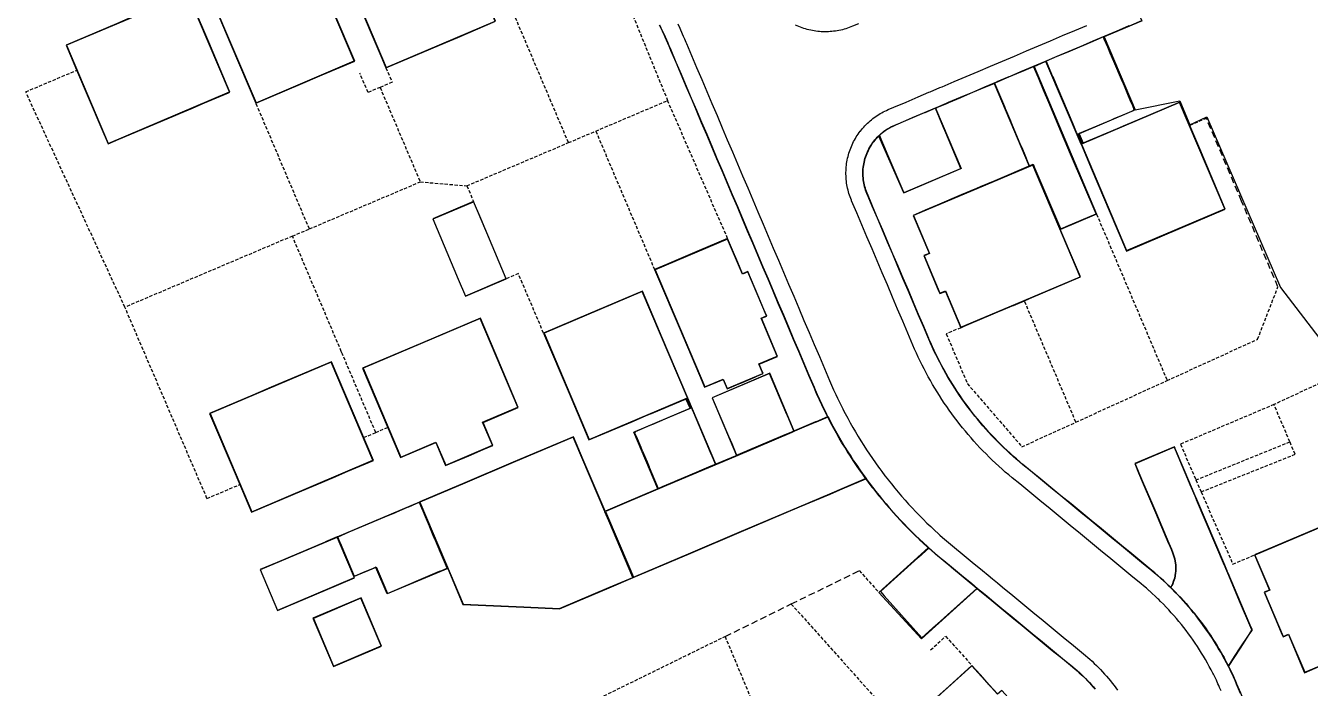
# Model space of a CAD drawing. Header units: metres. Extents: x 337936 to 338461, y 373266 to 374024.
# Drawn here: x 338056.2 to 338154.3, y 373524.3 to 373574.9 of the extents above; entities that cross this region are included whole.
import ezdxf

# ---------------------------------------------------------------- set-up
doc = ezdxf.new("R2010")
doc.units = ezdxf.units.M
doc.linetypes.add('DASHED2', pattern=[0.375, 0.25, -0.125])
for name, color, linetype in [('3D_LINES', 4, 'Continuous'), ('PLOTS EXTERNAL LEVEL', 3, 'Continuous'), ('PLOTS FFL', 1, 'Continuous')]:
    doc.layers.add(name, color=color, linetype=linetype)
doc.layers.add('GARAGES FFL', color=150, linetype='Continuous', lineweight=0)

msp = doc.modelspace()

# ---------------------------------------------------------------- linework, layer by layer
at = {"layer": '3D_LINES'}
for points in [[(338138.541, 373574.075, 33.92), (338138.654, 373574.123, 33.922), (338139.575, 373574.514, 33.935), (338140.495, 373574.904, 33.941), (338141.439, 373575.305, 33.955), (338141.136, 373576.018, 33.944), (338140.745, 373576.939, 33.935), (338140.648, 373577.169, 33.935), (338140.355, 373577.859, 33.957), (338139.964, 373578.78, 33.988), (338139.573, 373579.7, 34.018), (338139.182, 373580.621, 33.988), (338138.792, 373581.541, 33.957), (338138.499, 373582.232, 33.935), (338138.401, 373582.462, 33.935), (338138.01, 373583.382, 33.944), (338137.707, 373584.096, 33.955)], [(338105.977, 373575.066, 33.507), (338106.13, 373574.732, 33.513), (338106.191, 373574.597, 33.519), (338106.402, 373574.122, 33.54), (338106.495, 373573.91, 33.55), (338106.607, 373573.647, 33.554), (338106.642, 373573.566, 33.555), (338107.032, 373572.645, 33.568), (338107.423, 373571.725, 33.582), (338107.814, 373570.804, 33.595), (338108.205, 373569.884, 33.609), (338108.595, 373568.963, 33.622), (338108.986, 373568.043, 33.636), (338109.377, 373567.122, 33.649), (338109.767, 373566.202, 33.663), (338110.158, 373565.281, 33.676), (338110.549, 373564.361, 33.69), (338110.94, 373563.44, 33.703), (338111.33, 373562.52, 33.717), (338111.721, 373561.599, 33.73), (338112.112, 373560.679, 33.744), (338112.503, 373559.758, 33.757), (338112.893, 373558.838, 33.771), (338113.284, 373557.917, 33.784), (338113.675, 373556.997, 33.798), (338114.066, 373556.076, 33.811), (338114.456, 373555.156, 33.825), (338114.847, 373554.235, 33.838), (338115.238, 373553.315, 33.852), (338115.628, 373552.394, 33.865), (338116.019, 373551.474, 33.879), (338116.41, 373550.553, 33.892), (338116.801, 373549.633, 33.906), (338117.191, 373548.712, 33.919), (338117.583, 373547.79, 33.933), (338117.728, 373547.453, 33.937), (338117.892, 373547.084, 33.942), (338118.06, 373546.718, 33.947), (338118.185, 373546.454, 33.95), (338118.234, 373546.352, 33.94), (338118.41, 373545.991, 33.901), (338118.591, 373545.633, 33.863), (338118.6, 373545.614, 33.862), (338118.777, 373545.273, 33.866), (338118.967, 373544.917, 33.871), (338119.162, 373544.564, 33.876), (338119.36, 373544.213, 33.881), (338119.563, 373543.864, 33.886), (338119.77, 373543.518, 33.891), (338119.981, 373543.175, 33.895), (338120.197, 373542.834, 33.9), (338120.416, 373542.495, 33.905), (338120.639, 373542.159, 33.91), (338120.867, 373541.826, 33.915), (338121.098, 373541.496, 33.92), (338121.333, 373541.17, 33.925), (338121.415, 373541.057, 33.926), (338121.574, 373540.844, 33.958), (338121.816, 373540.523, 34.006), (338121.978, 373540.314, 34.038), (338122.064, 373540.203, 34.039), (338122.314, 373539.888, 34.044), (338122.569, 373539.575, 34.049), (338122.828, 373539.266, 34.054), (338123.09, 373538.959, 34.059), (338123.356, 373538.656, 34.064), (338123.625, 373538.356, 34.069), (338123.898, 373538.059, 34.074), (338124.175, 373537.766, 34.078), (338124.455, 373537.476, 34.083), (338124.739, 373537.189, 34.088), (338125.026, 373536.906, 34.093), (338125.315, 373536.627, 34.098), (338125.333, 373536.61, 34.098), (338125.61, 373536.35, 34.062), (338125.906, 373536.078, 34.024), (338126.018, 373535.977, 34.009), (338126.208, 373535.808, 34.013), (338126.511, 373535.543, 34.017), (338126.818, 373535.281, 34.022), (338127.126, 373535.024, 34.027), (338127.715, 373534.54, 34.037), (338128.487, 373533.905, 34.051), (338129.259, 373533.27, 34.064), (338129.699, 373532.908, 34.072), (338130.032, 373532.635, 34.125), (338130.405, 373532.327, 34.184), (338130.804, 373531.999, 34.191), (338131.576, 373531.364, 34.205), (338132.348, 373530.729, 34.218), (338133.121, 373530.094, 34.232), (338133.893, 373529.458, 34.245), (338134.665, 373528.823, 34.259), (338135.438, 373528.188, 34.272), (338136.21, 373527.553, 34.286), (338136.98, 373526.919, 34.299), (338137.141, 373526.785, 34.303), (338137.312, 373526.638, 34.306), (338137.482, 373526.488, 34.31), (338137.648, 373526.335, 34.314), (338137.813, 373526.179, 34.318), (338137.975, 373526.022, 34.322), (338138.134, 373525.861, 34.325), (338138.291, 373525.698, 34.329), (338138.446, 373525.533, 34.333), (338138.598, 373525.365, 34.337), (338138.747, 373525.195, 34.34), (338138.894, 373525.023, 34.344), (338139.038, 373524.848, 34.347), (338139.179, 373524.672, 34.351), (338139.317, 373524.493, 34.354), (338139.453, 373524.311, 34.358), (338139.585, 373524.128, 34.361)], [(338119.798, 373575.067, 33.653), (338119.339, 373574.872, 33.646), (338119.209, 373574.819, 33.644), (338119.082, 373574.771, 33.642), (338118.954, 373574.726, 33.64), (338118.825, 373574.684, 33.638), (338118.694, 373574.646, 33.636), (338118.563, 373574.611, 33.634), (338118.431, 373574.58, 33.632), (338118.298, 373574.551, 33.631), (338118.164, 373574.527, 33.629), (338118.03, 373574.505, 33.627), (338117.895, 373574.488, 33.625), (338117.76, 373574.473, 33.623), (338117.625, 373574.462, 33.621), (338117.489, 373574.455, 33.619), (338117.353, 373574.451, 33.618), (338117.217, 373574.451, 33.616), (338117.081, 373574.454, 33.614), (338116.946, 373574.46, 33.612), (338116.81, 373574.47, 33.61), (338116.675, 373574.484, 33.609), (338116.54, 373574.501, 33.607), (338116.406, 373574.521, 33.605), (338116.272, 373574.545, 33.603), (338116.139, 373574.573, 33.602), (338116.006, 373574.603, 33.6), (338115.875, 373574.637, 33.598), (338115.744, 373574.675, 33.597), (338115.615, 373574.716, 33.595), (338115.486, 373574.76, 33.593), (338115.359, 373574.807, 33.592), (338115.233, 373574.858, 33.59), (338115.108, 373574.912, 33.588), (338114.985, 373574.969, 33.587)], [(338104.564, 373574.984, 33.573), (338104.78, 373574.525, 33.581), (338104.935, 373574.189, 33.586), (338104.991, 373574.064, 33.589), (338105.197, 373573.601, 33.596), (338105.289, 373573.389, 33.6), (338105.398, 373573.135, 33.604), (338105.433, 373573.053, 33.605), (338105.824, 373572.132, 33.618), (338106.214, 373571.212, 33.632), (338106.605, 373570.291, 33.645), (338106.996, 373569.371, 33.659), (338107.387, 373568.45, 33.672), (338107.777, 373567.53, 33.686), (338108.168, 373566.609, 33.699), (338108.559, 373565.689, 33.713), (338108.95, 373564.768, 33.726), (338109.34, 373563.848, 33.74), (338109.731, 373562.927, 33.753), (338110.122, 373562.007, 33.767), (338110.513, 373561.086, 33.78), (338110.903, 373560.166, 33.794), (338111.294, 373559.245, 33.807), (338111.685, 373558.325, 33.821), (338112.075, 373557.404, 33.834), (338112.466, 373556.484, 33.848), (338112.857, 373555.563, 33.861), (338113.248, 373554.643, 33.875), (338113.638, 373553.722, 33.888), (338114.029, 373552.802, 33.902), (338114.42, 373551.881, 33.915), (338114.811, 373550.961, 33.929), (338115.201, 373550.04, 33.942), (338115.592, 373549.12, 33.956), (338115.983, 373548.199, 33.969), (338116.373, 373547.278, 33.983), (338116.455, 373547.088, 33.985), (338116.621, 373546.71, 33.99), (338116.791, 373546.334, 33.995), (338116.966, 373545.959, 33.999), (338117, 373545.888, 34), (338117.145, 373545.587, 34.004), (338117.329, 373545.217, 34.009), (338117.423, 373545.032, 34.011)], [(338104.587, 373574.994, 33.573), (338104.803, 373574.536, 33.581), (338104.957, 373574.199, 33.586), (338105.014, 373574.074, 33.589), (338105.22, 373573.611, 33.596), (338105.312, 373573.399, 33.6), (338105.312, 373573.399, 33.6), (338105.421, 373573.145, 33.604), (338105.456, 373573.062, 33.605), (338105.847, 373572.142, 33.618), (338106.237, 373571.221, 33.632), (338106.628, 373570.301, 33.645), (338107.019, 373569.38, 33.659), (338107.41, 373568.46, 33.672), (338107.8, 373567.539, 33.686), (338108.191, 373566.619, 33.699), (338108.582, 373565.698, 33.713), (338108.973, 373564.778, 33.726), (338109.363, 373563.857, 33.74), (338109.754, 373562.937, 33.753), (338110.145, 373562.016, 33.767), (338110.536, 373561.096, 33.78), (338110.926, 373560.175, 33.794), (338111.317, 373559.255, 33.807), (338111.708, 373558.334, 33.821), (338112.098, 373557.414, 33.834), (338112.489, 373556.493, 33.848), (338112.88, 373555.573, 33.861), (338113.271, 373554.652, 33.875), (338113.661, 373553.732, 33.888), (338114.052, 373552.811, 33.902), (338114.443, 373551.891, 33.915), (338114.834, 373550.97, 33.929), (338115.224, 373550.05, 33.942), (338115.615, 373549.129, 33.956), (338116.006, 373548.209, 33.969), (338116.396, 373547.288, 33.983), (338116.478, 373547.098, 33.985), (338116.644, 373546.72, 33.99), (338116.814, 373546.344, 33.995), (338116.989, 373545.97, 33.999), (338117.023, 373545.898, 34), (338117.023, 373545.898, 34), (338117.168, 373545.598, 34.004), (338117.351, 373545.229, 34.009), (338117.453, 373545.029, 34.012), (338117.453, 373545.029, 34.012), (338117.539, 373544.861, 34.014), (338117.732, 373544.496, 34.019), (338117.928, 373544.133, 34.023), (338118.129, 373543.772, 34.028), (338118.334, 373543.414, 34.033), (338118.544, 373543.059, 34.038), (338118.757, 373542.705, 34.043), (338118.975, 373542.355, 34.047), (338119.197, 373542.007, 34.052), (338119.423, 373541.661, 34.057), (338119.653, 373541.319, 34.062), (338119.887, 373540.979, 34.067), (338120.126, 373540.642, 34.071), (338120.368, 373540.308, 34.076), (338120.377, 373540.295, 34.076), (338120.377, 373540.295, 34.076), (338120.614, 373539.976, 34.081), (338120.864, 373539.648, 34.086), (338120.962, 373539.522, 34.088), (338120.962, 373539.522, 34.088), (338121.118, 373539.323, 34.091), (338121.376, 373539, 34.095), (338121.637, 373538.681, 34.1), (338121.903, 373538.365, 34.105), (338122.172, 373538.052, 34.11), (338122.445, 373537.742, 34.115), (338122.721, 373537.436, 34.119), (338123.001, 373537.133, 34.124), (338123.285, 373536.833, 34.129), (338123.572, 373536.536, 34.134), (338123.863, 373536.243, 34.139), (338124.157, 373535.954, 34.144), (338124.445, 373535.677, 34.148), (338124.445, 373535.677, 34.148), (338124.455, 373535.668, 34.148), (338124.756, 373535.386, 34.153), (338125.06, 373535.107, 34.158), (338125.157, 373535.019, 34.159), (338125.157, 373535.019, 34.159), (338125.368, 373534.831, 34.163), (338125.678, 373534.56, 34.168), (338125.992, 373534.292, 34.172), (338126.31, 373534.028, 34.177), (338126.896, 373533.545, 34.187), (338127.669, 373532.91, 34.201), (338128.441, 373532.275, 34.214), (338128.881, 373531.913, 34.222), (338129.213, 373531.64, 34.228), (338129.587, 373531.333, 34.234), (338129.986, 373531.005, 34.241), (338130.758, 373530.369, 34.255), (338131.53, 373529.734, 34.268), (338132.303, 373529.099, 34.282), (338133.075, 373528.464, 34.295), (338133.847, 373527.828, 34.309), (338134.62, 373527.193, 34.322), (338135.392, 373526.558, 34.336), (338136.164, 373525.923, 34.349), (338136.176, 373525.913, 34.35), (338136.344, 373525.772, 34.354), (338136.51, 373525.628, 34.358), (338136.673, 373525.482, 34.362), (338136.834, 373525.333, 34.366), (338136.992, 373525.181, 34.37), (338137.148, 373525.027, 34.374), (338137.301, 373524.87, 34.378), (338137.452, 373524.711, 34.382), (338137.6, 373524.549, 34.386), (338137.745, 373524.385, 34.39), (338137.888, 373524.218, 34.393)], [(338147.502, 373524.078, 34.444), (338147.386, 373524.346, 34.438), (338147.321, 373524.493, 34.435), (338147.263, 373524.619, 34.418), (338147.139, 373524.887, 34.381), (338147.01, 373525.153, 34.343), (338146.915, 373525.345, 34.316), (338146.877, 373525.421, 34.315), (338146.741, 373525.682, 34.309), (338146.601, 373525.944, 34.303), (338146.458, 373526.203, 34.296), (338146.311, 373526.461, 34.29), (338146.16, 373526.716, 34.284), (338146.006, 373526.97, 34.278), (338145.848, 373527.221, 34.271), (338145.687, 373527.47, 34.268), (338145.523, 373527.717, 34.266), (338145.355, 373527.961, 34.263), (338145.184, 373528.203, 34.26), (338145.009, 373528.443, 34.257), (338144.831, 373528.68, 34.254), (338144.65, 373528.915, 34.251), (338144.466, 373529.147, 34.248), (338144.278, 373529.377, 34.245), (338144.088, 373529.604, 34.242), (338143.894, 373529.828, 34.239), (338143.697, 373530.05, 34.236), (338143.497, 373530.269, 34.232), (338143.294, 373530.485, 34.229), (338143.088, 373530.699, 34.225), (338142.88, 373530.909, 34.222), (338142.738, 373531.048, 34.22), (338142.667, 373531.118, 34.229), (338142.453, 373531.321, 34.257), (338142.236, 373531.523, 34.285), (338142.048, 373531.693, 34.309), (338142.014, 373531.723, 34.309), (338141.793, 373531.917, 34.305), (338141.568, 373532.11, 34.302), (338141.382, 373532.264, 34.299), (338140.608, 373532.9, 34.286), (338139.836, 373533.535, 34.272), (338139.064, 373534.171, 34.259), (338138.291, 373534.806, 34.245), (338137.519, 373535.441, 34.232), (338136.747, 373536.076, 34.218), (338135.975, 373536.712, 34.205), (338135.202, 373537.347, 34.191), (338134.43, 373537.982, 34.178), (338133.658, 373538.617, 34.164), (338132.885, 373539.253, 34.151), (338132.113, 373539.888, 34.137), (338131.528, 373540.369, 34.127), (338131.268, 373540.586, 34.122), (338131.012, 373540.804, 34.117), (338130.759, 373541.026, 34.112), (338130.509, 373541.251, 34.107), (338130.262, 373541.479, 34.102), (338130.018, 373541.71, 34.096), (338129.777, 373541.944, 34.091), (338129.539, 373542.182, 34.086), (338129.303, 373542.422, 34.081), (338129.071, 373542.665, 34.076), (338128.842, 373542.911, 34.071), (338128.616, 373543.16, 34.066), (338128.393, 373543.412, 34.061), (338128.174, 373543.667, 34.055), (338127.958, 373543.924, 34.05), (338127.745, 373544.185, 34.045), (338127.535, 373544.447, 34.04), (338127.328, 373544.713, 34.035), (338127.126, 373544.981, 34.03), (338126.926, 373545.252, 34.025), (338126.73, 373545.525, 34.019), (338126.537, 373545.8, 34.014), (338126.348, 373546.078, 34.009), (338126.162, 373546.359, 34.004), (338125.98, 373546.642, 33.999), (338125.802, 373546.927, 33.994), (338125.627, 373547.214, 33.989), (338125.456, 373547.503, 33.984), (338125.288, 373547.795, 33.978), (338125.125, 373548.089, 33.973), (338124.965, 373548.384, 33.968), (338124.808, 373548.682, 33.963), (338124.656, 373548.982, 33.958), (338124.507, 373549.283, 33.953), (338124.362, 373549.587, 33.948), (338124.221, 373549.892, 33.943), (338124.084, 373550.199, 33.937), (338123.955, 373550.499, 33.933), (338123.565, 373551.417, 33.919), (338123.174, 373552.338, 33.906), (338122.783, 373553.258, 33.892), (338122.393, 373554.179, 33.879), (338122.002, 373555.099, 33.865), (338121.611, 373556.02, 33.852), (338121.221, 373556.94, 33.838), (338120.83, 373557.861, 33.825), (338120.439, 373558.782, 33.811), (338120.048, 373559.702, 33.798), (338119.658, 373560.623, 33.784), (338119.267, 373561.543, 33.771), (338119.256, 373561.57, 33.77), (338119.251, 373561.582, 33.77), (338119.198, 373561.711, 33.768), (338119.15, 373561.838, 33.766), (338119.106, 373561.967, 33.763), (338119.064, 373562.096, 33.761), (338119.026, 373562.227, 33.759), (338118.992, 373562.358, 33.756), (338118.961, 373562.491, 33.754), (338118.933, 373562.624, 33.751), (338118.909, 373562.757, 33.749), (338118.888, 373562.892, 33.746), (338118.87, 373563.026, 33.743), (338118.856, 373563.162, 33.74), (338118.846, 373563.297, 33.738), (338118.839, 373563.433, 33.735), (338118.835, 373563.569, 33.732), (338118.835, 373563.704, 33.729), (338118.839, 373563.84, 33.725), (338118.846, 373563.976, 33.722), (338118.856, 373564.112, 33.719), (338118.87, 373564.247, 33.716), (338118.888, 373564.381, 33.712), (338118.909, 373564.516, 33.709), (338118.933, 373564.649, 33.705), (338118.961, 373564.783, 33.702), (338118.992, 373564.915, 33.698), (338119.026, 373565.046, 33.694), (338119.064, 373565.177, 33.691), (338119.106, 373565.306, 33.687), (338119.15, 373565.435, 33.683), (338119.198, 373565.562, 33.679), (338119.249, 373565.688, 33.675), (338119.303, 373565.812, 33.671), (338119.361, 373565.935, 33.668), (338119.422, 373566.057, 33.664), (338119.485, 373566.177, 33.661), (338119.552, 373566.295, 33.658), (338119.622, 373566.412, 33.655), (338119.695, 373566.527, 33.653), (338119.771, 373566.64, 33.65), (338119.849, 373566.75, 33.648), (338119.933, 373566.863, 33.646), (338119.934, 373566.864, 33.646), (338120.015, 373566.966, 33.644), (338120.102, 373567.07, 33.641), (338120.191, 373567.173, 33.639), (338120.283, 373567.272, 33.637), (338120.378, 373567.37, 33.635), (338120.475, 373567.465, 33.633), (338120.575, 373567.557, 33.632), (338120.677, 373567.647, 33.632), (338120.781, 373567.734, 33.631), (338120.887, 373567.819, 33.631), (338120.996, 373567.901, 33.631), (338121.107, 373567.98, 33.632), (338121.219, 373568.056, 33.632), (338121.334, 373568.129, 33.633), (338121.45, 373568.199, 33.634), (338121.568, 373568.266, 33.635), (338121.688, 373568.33, 33.636), (338121.809, 373568.391, 33.638), (338121.932, 373568.449, 33.639), (338122.061, 373568.506, 33.641), (338122.504, 373568.694, 33.648), (338123.424, 373569.085, 33.661), (338124.345, 373569.475, 33.673), (338125.178, 373569.829, 33.685), (338125.265, 373569.866, 33.687), (338126.02, 373570.186, 33.702), (338126.186, 373570.257, 33.704), (338127.106, 373570.647, 33.717), (338128.027, 373571.038, 33.73), (338128.947, 373571.429, 33.743), (338129.868, 373571.82, 33.756), (338130.788, 373572.21, 33.769), (338131.709, 373572.601, 33.782), (338132.629, 373572.992, 33.795), (338133.55, 373573.383, 33.807), (338134.47, 373573.773, 33.82), (338135.391, 373574.164, 33.833), (338136.311, 373574.555, 33.846), (338137.232, 373574.946, 33.859)], [(338148.985, 373523.88, 34.511), (338148.689, 373524.579, 34.494), (338148.568, 373524.858, 34.489), (338148.495, 373525.021, 34.485), (338148.495, 373525.021, 34.485), (338148.443, 373525.136, 34.483), (338148.315, 373525.413, 34.477), (338148.183, 373525.687, 34.471), (338148.064, 373525.926, 34.466), (338148.064, 373525.926, 34.466), (338148.047, 373525.96, 34.466), (338147.908, 373526.231, 34.46), (338147.765, 373526.5, 34.454), (338147.618, 373526.767, 34.448), (338147.468, 373527.033, 34.442), (338147.314, 373527.296, 34.436), (338147.157, 373527.557, 34.43), (338146.996, 373527.816, 34.423), (338146.832, 373528.073, 34.419), (338146.664, 373528.327, 34.417), (338146.493, 373528.579, 34.414), (338146.319, 373528.829, 34.412), (338146.141, 373529.077, 34.409), (338145.96, 373529.322, 34.406), (338145.776, 373529.565, 34.403), (338145.589, 373529.805, 34.4), (338145.398, 373530.043, 34.397), (338145.204, 373530.278, 34.394), (338145.007, 373530.51, 34.391), (338144.807, 373530.74, 34.388), (338144.604, 373530.967, 34.385), (338144.398, 373531.192, 34.381), (338144.189, 373531.414, 34.378), (338143.977, 373531.632, 34.375), (338143.762, 373531.848, 34.372), (338143.637, 373531.971, 34.37), (338143.637, 373531.971, 34.37), (338143.544, 373532.061, 34.368), (338143.323, 373532.272, 34.365), (338143.099, 373532.479, 34.362), (338142.905, 373532.655, 34.359), (338142.905, 373532.655, 34.359), (338142.873, 373532.683, 34.359), (338142.644, 373532.884, 34.355), (338142.413, 373533.082, 34.352), (338142.199, 373533.26, 34.349), (338141.427, 373533.895, 34.336), (338140.654, 373534.53, 34.322), (338139.882, 373535.165, 34.309), (338139.11, 373535.801, 34.295), (338138.337, 373536.436, 34.282), (338137.565, 373537.071, 34.268), (338136.793, 373537.706, 34.255), (338136.02, 373538.342, 34.241), (338135.248, 373538.977, 34.228), (338134.476, 373539.612, 34.214), (338133.703, 373540.247, 34.201), (338132.931, 373540.883, 34.187), (338132.344, 373541.365, 34.177), (338132.093, 373541.575, 34.172), (338131.844, 373541.787, 34.167), (338131.598, 373542.003, 34.161), (338131.355, 373542.222, 34.156), (338131.115, 373542.445, 34.151), (338130.878, 373542.67, 34.146), (338130.644, 373542.898, 34.14), (338130.412, 373543.13, 34.135), (338130.184, 373543.364, 34.13), (338129.959, 373543.602, 34.125), (338129.736, 373543.842, 34.119), (338129.517, 373544.085, 34.114), (338129.301, 373544.331, 34.109), (338129.089, 373544.58, 34.104), (338128.879, 373544.831, 34.099), (338128.673, 373545.085, 34.093), (338128.47, 373545.342, 34.088), (338128.271, 373545.601, 34.083), (338128.075, 373545.863, 34.078), (338127.882, 373546.128, 34.072), (338127.693, 373546.395, 34.067), (338127.507, 373546.664, 34.062), (338127.324, 373546.936, 34.057), (338127.146, 373547.21, 34.051), (338126.97, 373547.486, 34.046), (338126.799, 373547.765, 34.041), (338126.631, 373548.046, 34.036), (338126.467, 373548.329, 34.03), (338126.306, 373548.614, 34.025), (338126.149, 373548.901, 34.02), (338125.996, 373549.19, 34.015), (338125.846, 373549.481, 34.009), (338125.701, 373549.774, 34.004), (338125.559, 373550.069, 33.999), (338125.421, 373550.366, 33.994), (338125.287, 373550.665, 33.988), (338125.156, 373550.965, 33.983), (338125.141, 373551, 33.983), (338124.751, 373551.921, 33.969), (338124.36, 373552.841, 33.956), (338123.969, 373553.762, 33.942), (338123.578, 373554.682, 33.929), (338123.188, 373555.603, 33.915), (338122.797, 373556.523, 33.902), (338122.406, 373557.444, 33.888), (338122.015, 373558.364, 33.875), (338121.625, 373559.285, 33.861), (338121.234, 373560.205, 33.848), (338120.843, 373561.126, 33.834), (338120.453, 373562.046, 33.821), (338120.441, 373562.073, 33.82), (338120.43, 373562.099, 33.82), (338120.38, 373562.225, 33.817), (338120.334, 373562.353, 33.814), (338120.293, 373562.483, 33.811), (338120.256, 373562.613, 33.808), (338120.223, 373562.745, 33.804), (338120.195, 373562.879, 33.801), (338120.172, 373563.012, 33.798), (338120.153, 373563.147, 33.794), (338120.139, 373563.282, 33.79), (338120.129, 373563.418, 33.786), (338120.124, 373563.554, 33.783), (338120.123, 373563.69, 33.778), (338120.127, 373563.826, 33.774), (338120.136, 373563.962, 33.77), (338120.15, 373564.097, 33.766), (338120.168, 373564.232, 33.761), (338120.19, 373564.366, 33.757), (338120.217, 373564.499, 33.752), (338120.249, 373564.631, 33.747), (338120.285, 373564.762, 33.742), (338120.325, 373564.892, 33.737), (338120.37, 373565.021, 33.732), (338120.419, 373565.147, 33.727), (338120.473, 373565.272, 33.722), (338120.531, 373565.396, 33.717), (338120.592, 373565.517, 33.712), (338120.658, 373565.636, 33.708), (338120.728, 373565.752, 33.705), (338120.802, 373565.866, 33.701), (338120.88, 373565.978, 33.698), (338120.956, 373566.08, 33.696), (338120.956, 373566.08, 33.696), (338120.961, 373566.087, 33.696), (338121.047, 373566.193, 33.693), (338121.135, 373566.296, 33.691), (338121.227, 373566.396, 33.69), (338121.323, 373566.493, 33.688), (338121.363, 373566.532, 33.688), (338121.363, 373566.532, 33.688), (338121.422, 373566.586, 33.687), (338121.523, 373566.677, 33.687), (338121.628, 373566.763, 33.686), (338121.736, 373566.846, 33.686), (338121.847, 373566.925, 33.687), (338121.96, 373567.001, 33.688), (338122.075, 373567.073, 33.689), (338122.193, 373567.14, 33.69), (338122.313, 373567.204, 33.692), (338122.436, 373567.263, 33.694), (338122.56, 373567.318, 33.696), (338122.996, 373567.504, 33.702), (338123.917, 373567.894, 33.715), (338124.837, 373568.285, 33.728), (338125.682, 373568.643, 33.74), (338125.682, 373568.643, 33.74), (338125.758, 373568.676, 33.741), (338126.523, 373569.001, 33.752), (338126.523, 373569.001, 33.752), (338126.678, 373569.066, 33.754), (338127.599, 373569.457, 33.767), (338128.519, 373569.848, 33.78), (338129.44, 373570.239, 33.793), (338130.36, 373570.629, 33.806), (338131.281, 373571.02, 33.819), (338132.201, 373571.411, 33.832), (338133.122, 373571.802, 33.844), (338134.042, 373572.192, 33.857), (338134.963, 373572.583, 33.87), (338135.883, 373572.974, 33.883), (338136.804, 373573.364, 33.896), (338137.724, 373573.755, 33.909), (338138.645, 373574.146, 33.922), (338139.565, 373574.537, 33.935), (338139.565, 373574.537, 33.935), (338140.486, 373574.927, 33.941)], [(338133.209, 373571.811, 33.846), (338134.052, 373572.169, 33.857), (338134.105, 373572.192, 33.858)], [(338125.682, 373568.616, 33.74), (338125.691, 373568.62, 33.74), (338125.767, 373568.653, 33.741), (338126.533, 373568.978, 33.752), (338126.688, 373569.043, 33.754), (338127.608, 373569.434, 33.767), (338128.529, 373569.825, 33.78), (338129.449, 373570.216, 33.793), (338130.147, 373570.512, 33.803)], [(338131.281, 373571.02, 33.819), (338130.36, 373570.629, 33.806)], [(338143.627, 373532.015, 34.369), (338143.561, 373532.079, 34.368), (338143.34, 373532.29, 34.365), (338143.116, 373532.497, 34.362), (338142.922, 373532.673, 34.359), (338142.89, 373532.702, 34.359), (338142.661, 373532.903, 34.355), (338142.429, 373533.101, 34.352), (338142.215, 373533.279, 34.349), (338141.443, 373533.914, 34.336), (338140.67, 373534.55, 34.322), (338139.898, 373535.185, 34.309), (338139.126, 373535.82, 34.295), (338138.353, 373536.455, 34.282), (338137.581, 373537.09, 34.268), (338136.809, 373537.726, 34.255), (338136.036, 373538.361, 34.241), (338135.264, 373538.996, 34.228), (338134.492, 373539.631, 34.214), (338133.719, 373540.267, 34.201), (338132.947, 373540.902, 34.187), (338132.36, 373541.384, 34.177), (338132.109, 373541.594, 34.172), (338131.861, 373541.806, 34.167), (338131.615, 373542.022, 34.161), (338131.372, 373542.241, 34.156), (338131.132, 373542.463, 34.151), (338130.895, 373542.688, 34.146), (338130.661, 373542.916, 34.14), (338130.43, 373543.147, 34.135), (338130.202, 373543.382, 34.13), (338129.977, 373543.619, 34.125), (338129.755, 373543.859, 34.119), (338129.536, 373544.102, 34.114), (338129.32, 373544.347, 34.109), (338129.108, 373544.596, 34.104), (338128.899, 373544.847, 34.099), (338128.693, 373545.101, 34.093), (338128.49, 373545.357, 34.088), (338128.291, 373545.616, 34.083), (338128.095, 373545.878, 34.078), (338127.902, 373546.142, 34.072), (338127.713, 373546.409, 34.067), (338127.527, 373546.678, 34.062), (338127.345, 373546.95, 34.057), (338127.167, 373547.223, 34.051), (338126.992, 373547.5, 34.046), (338126.82, 373547.778, 34.041), (338126.652, 373548.058, 34.036), (338126.488, 373548.341, 34.03), (338126.328, 373548.626, 34.025), (338126.171, 373548.913, 34.02), (338126.018, 373549.202, 34.015), (338125.869, 373549.493, 34.009), (338125.723, 373549.785, 34.004), (338125.581, 373550.08, 33.999), (338125.444, 373550.376, 33.994), (338125.31, 373550.675, 33.988), (338125.179, 373550.975, 33.983), (338125.164, 373551.01, 33.983), (338124.774, 373551.93, 33.969), (338124.383, 373552.851, 33.956), (338123.992, 373553.772, 33.942), (338123.601, 373554.692, 33.929), (338123.211, 373555.613, 33.915), (338122.82, 373556.533, 33.902), (338122.429, 373557.454, 33.888), (338122.038, 373558.374, 33.875), (338121.648, 373559.295, 33.861), (338121.257, 373560.215, 33.848), (338120.866, 373561.136, 33.834), (338120.476, 373562.056, 33.821), (338120.464, 373562.083, 33.82), (338120.454, 373562.108, 33.82), (338120.404, 373562.234, 33.817), (338120.358, 373562.361, 33.814), (338120.317, 373562.49, 33.811), (338120.28, 373562.62, 33.808), (338120.248, 373562.751, 33.804), (338120.22, 373562.883, 33.801), (338120.197, 373563.016, 33.798), (338120.178, 373563.15, 33.794), (338120.164, 373563.285, 33.79), (338120.154, 373563.419, 33.786), (338120.149, 373563.554, 33.783), (338120.148, 373563.69, 33.778), (338120.152, 373563.825, 33.774), (338120.161, 373563.96, 33.77), (338120.174, 373564.094, 33.766), (338120.192, 373564.228, 33.761), (338120.215, 373564.361, 33.757), (338120.242, 373564.494, 33.752), (338120.273, 373564.625, 33.747), (338120.309, 373564.755, 33.742), (338120.349, 373564.884, 33.737), (338120.394, 373565.012, 33.732), (338120.443, 373565.138, 33.727), (338120.496, 373565.262, 33.722), (338120.553, 373565.385, 33.717), (338120.615, 373565.505, 33.712), (338120.68, 373565.623, 33.708), (338120.75, 373565.739, 33.705), (338120.823, 373565.852, 33.701), (338120.9, 373565.963, 33.698), (338120.976, 373566.065, 33.696), (338120.981, 373566.071, 33.696), (338121.066, 373566.177, 33.693), (338121.154, 373566.279, 33.691), (338121.246, 373566.379, 33.69), (338121.34, 373566.475, 33.688), (338121.351, 373566.486, 33.688)], [(338143.937, 373542.733, 33.442), (338140.899, 373541.443, 33.688), (338141.199, 373540.738, 33.757), (338141.555, 373539.898, 33.81), (338142.177, 373538.434, 34.025), (338142.556, 373537.54, 34.068), (338142.741, 373537.105, 34.21), (338143.488, 373535.345, 34.263), (338143.575, 373535.138, 34.268), (338143.676, 373534.902, 34.275), (338143.792, 373534.629, 34.284), (338143.945, 373534.165, 34.302), (338144.022, 373533.684, 34.32), (338144.019, 373533.196, 34.338), (338144.003, 373533.099, 34.342), (338143.965, 373532.878, 34.347), (338143.93, 373532.692, 34.352), (338143.843, 373532.439, 34.358), (338143.779, 373532.254, 34.363), (338143.724, 373532.144, 34.366), (338143.653, 373532.001, 34.369)], [(338148.076, 373525.944, 34.465), (338148.553, 373526.678, 34.459), (338148.985, 373527.344, 34.455), (338149.657, 373528.378, 34.468), (338149.862, 373528.694, 34.471), (338149.882, 373528.726, 34.471), (338149.87, 373528.755, 34.471), (338149.794, 373528.933, 34.466), (338149.721, 373529.107, 34.462), (338149.015, 373530.769, 34.428), (338148.037, 373533.074, 34.317), (338148.015, 373533.124, 34.316), (338147.995, 373533.173, 34.315), (338147.955, 373533.265, 34.314), (338147.919, 373533.351, 34.312), (338147.886, 373533.429, 34.311), (338147.856, 373533.5, 34.31), (338147.834, 373533.551, 34.309), (338147.828, 373533.565, 34.308), (338147.804, 373533.623, 34.307), (338147.782, 373533.674, 34.306), (338145.651, 373538.695, 34.124), (338145.638, 373538.725, 34.124), (338145.53, 373538.98, 34.116), (338145.17, 373539.828, 33.838), (338145.115, 373539.957, 33.832), (338144.028, 373542.518, 33.457), (338143.978, 373542.635, 33.45), (338143.937, 373542.733, 33.442), (338143.937, 373542.733, 33.442)], [(338120.357, 373540.281, 34.076), (338120.594, 373539.961, 34.081), (338120.844, 373539.633, 34.086), (338120.942, 373539.507, 34.088), (338121.098, 373539.307, 34.091), (338121.356, 373538.985, 34.095), (338121.618, 373538.665, 34.1), (338121.884, 373538.349, 34.105), (338122.153, 373538.036, 34.11), (338122.426, 373537.726, 34.115), (338122.703, 373537.419, 34.119), (338122.983, 373537.116, 34.124), (338123.267, 373536.816, 34.129), (338123.554, 373536.519, 34.134), (338123.845, 373536.226, 34.139), (338124.14, 373535.936, 34.144), (338124.427, 373535.659, 34.148), (338124.438, 373535.65, 34.148), (338124.739, 373535.367, 34.153), (338125.043, 373535.088, 34.158), (338125.121, 373535.018, 34.159)], [(338128.857, 373531.901, 34.222), (338128.865, 373531.894, 34.222), (338129.197, 373531.62, 34.228), (338129.571, 373531.313, 34.234), (338129.97, 373530.985, 34.241), (338130.742, 373530.35, 34.255), (338131.514, 373529.715, 34.268), (338132.287, 373529.08, 34.282), (338133.059, 373528.444, 34.295), (338133.831, 373527.809, 34.309), (338134.604, 373527.174, 34.322), (338135.376, 373526.539, 34.336), (338136.148, 373525.903, 34.349), (338136.16, 373525.893, 34.35), (338136.328, 373525.753, 34.354), (338136.494, 373525.609, 34.358), (338136.657, 373525.463, 34.362), (338136.817, 373525.315, 34.366), (338136.975, 373525.163, 34.37), (338137.131, 373525.009, 34.374), (338137.283, 373524.853, 34.378), (338137.434, 373524.694, 34.382), (338137.581, 373524.532, 34.386), (338137.726, 373524.368, 34.39), (338137.869, 373524.202, 34.393)], [(338152.07, 373516.676, 34.641), (338151.743, 373517.447, 34.641), (338151.726, 373517.487, 34.641), (338151.353, 373518.367, 34.627), (338150.962, 373519.288, 34.61), (338150.571, 373520.208, 34.592), (338150.18, 373521.129, 34.573), (338149.79, 373522.049, 34.554), (338149.399, 373522.97, 34.533), (338149.008, 373523.89, 34.511), (338148.712, 373524.588, 34.494), (338148.591, 373524.868, 34.489), (338148.518, 373525.032, 34.485), (338148.466, 373525.147, 34.483), (338148.337, 373525.423, 34.477), (338148.205, 373525.698, 34.471), (338148.087, 373525.937, 34.466)]]:
    msp.add_polyline3d(points, dxfattribs=at)
at = {"layer": '3D_LINES', "linetype": 'DASHED2'}
for points in [[(338097.633, 373565.979, 33.675), (338093.251, 373576.303, 33.375)], [(338102.417, 373576.026, 33.542), (338105.208, 373569.194, 33.62)], [(338056.155, 373569.861, 33.417), (338060.062, 373571.519, 33.6)], [(338082.314, 373569.814, 33.45), (338081.689, 373571.287, 33.45)], [(338083.686, 373571.7, 33.45), (338084.155, 373570.596, 33.45)], [(338083.235, 373570.205, 33.45), (338082.314, 373569.814, 33.45)], [(338084.155, 373570.596, 33.45), (338083.235, 373570.205, 33.45)], [(338083.235, 373570.205, 33.45), (338086.302, 373562.98, 33.6)], [(338063.735, 373553.401, 33.386), (338056.155, 373569.861, 33.417), (338056.155, 373569.861, 33.417)], [(338099.717, 373566.863, 33.675), (338105.208, 373569.194, 33.62)], [(338109.794, 373558.647, 33.9), (338105.208, 373569.194, 33.62), (338105.208, 373569.194, 33.62)], [(338077.831, 373559.384, 33.645), (338073.748, 373569.003, 33.525)], [(338146.378, 373567.837, 33.854), (338145.101, 373567.295, 33.9)], [(338097.633, 373565.979, 33.675), (338099.717, 373566.863, 33.675)], [(338099.717, 373566.863, 33.675), (338104.21, 373556.277, 33.825)], [(338089.865, 373562.681, 33.6), (338097.633, 373565.979, 33.675)], [(338077.831, 373559.384, 33.645), (338086.302, 373562.98, 33.6)], [(338086.302, 373562.98, 33.6), (338089.865, 373562.681, 33.6)], [(338089.865, 373562.681, 33.6), (338090.379, 373561.47, 33.675)], [(338137.978, 373560.525, 33.837), (338137.979, 373560.522, 33.901), (338143.38, 373547.798, 33.492)], [(338076.532, 373558.832, 33.645), (338077.831, 373559.384, 33.645)], [(338076.532, 373558.832, 33.645), (338063.735, 373553.401, 33.386), (338063.735, 373553.401, 33.386)], [(338080.273, 373550.019, 33.675), (338076.532, 373558.832, 33.645)], [(338093.802, 373555.968, 33.675), (338092.881, 373555.577, 33.675)], [(338095.729, 373551.428, 33.75), (338093.802, 373555.968, 33.675)], [(338150.288, 373550.95, 33.51), (338151.845, 373554.957, 33.323)], [(338070.009, 373538.78, 33.215), (338063.735, 373553.401, 33.386)], [(338136.405, 373544.615, 33.474), (338132.466, 373553.894, 33.9)], [(338127.603, 373551.831, 33.975), (338126.499, 373551.363, 33.96)], [(338126.499, 373551.363, 33.96), (338128.117, 373547.55, 34.035)], [(338143.38, 373547.798, 33.492), (338150.288, 373550.95, 33.51)], [(338082.902, 373543.826, 33.675), (338080.364, 373549.804, 33.675), (338080.273, 373550.019, 33.675)], [(338128.117, 373547.55, 34.035), (338132.282, 373542.734, 33.464), (338132.282, 373542.734, 33.464)], [(338136.405, 373544.615, 33.474), (338143.38, 373547.798, 33.492)], [(338156.778, 373548.401, 33.43), (338151.542, 373545.961, 33.5)], [(338151.542, 373545.961, 33.5), (338144.397, 373542.928, 33.4)], [(338152.754, 373543.11, 33.75), (338151.542, 373545.961, 33.5), (338151.542, 373545.961, 33.5)], [(338132.282, 373542.734, 33.464), (338136.405, 373544.615, 33.474)], [(338081.981, 373543.435, 33.675), (338082.902, 373543.826, 33.675)], [(338082.902, 373543.826, 33.675), (338083.822, 373544.216, 33.675)], [(338144.397, 373542.928, 33.4), (338145.577, 373540.199, 33.8)], [(338145.577, 373540.199, 33.8), (338152.754, 373543.11, 33.75)], [(338153.159, 373542.157, 34.05), (338152.754, 373543.11, 33.75)], [(338145.973, 373539.286, 34.1), (338153.159, 373542.157, 34.05)], [(338070.009, 373538.78, 33.215), (338072.517, 373539.844, 33.4), (338072.517, 373539.844, 33.4)], [(338145.577, 373540.199, 33.8), (338145.973, 373539.286, 34.1)], [(338145.973, 373539.286, 34.1), (338148.396, 373533.762, 34.3)], [(338148.396, 373533.762, 34.3), (338150.053, 373534.465, 34.35)], [(338119.849, 373533.266, 33.137), (338121.352, 373531.597, 33.403), (338121.354, 373531.595, 33.553)], [(338114.655, 373530.718, 33.237), (338114.658, 373530.714, 33.337), (338124.202, 373520.04, 34.05)], [(338099.335, 373523.204, 33.353), (338109.61, 373528.244, 33.38)], [(338115.488, 373514.141, 33.975), (338109.61, 373528.244, 33.38), (338109.61, 373528.244, 33.38)], [(338125.302, 373527.21, 34.103), (338126.453, 373528.247, 34.189)], [(338126.453, 373528.247, 34.189), (338128.461, 373526.018, 34.275)]]:
    msp.add_polyline3d(points, dxfattribs=at)
at = {"layer": '3D_LINES', "linetype": 'Continuous'}
for points in [[(338141.463, 373575.291, 33.955), (338138.57, 373574.06, 33.919), (338140.923, 373568.487, 34.033), (338144.347, 373569.166, 33.9), (338145.105, 373567.33, 33.9), (338146.41, 373567.957, 33.854), (338152.042, 373554.905, 33.323), (338156.466, 373549.121, 33.43)], [(338138.541, 373574.075, 33.92), (338140.886, 373568.497, 34.033), (338140.823, 373568.434, 34.033), (338136.661, 373566.649, 33.896), (338136.964, 373565.937, 33.9)], [(338136.797, 373565.866, 33.898), (338134.105, 373572.192, 33.858)], [(338133.209, 373571.811, 33.846), (338137.979, 373560.522, 33.901)], [(338130.147, 373570.512, 33.803), (338132.838, 373564.185, 33.914)], [(338125.682, 373568.616, 33.74), (338127.636, 373563.996, 33.9), (338123.25, 373562.137, 33.9), (338121.351, 373566.486, 33.688)], [(338125.691, 373568.62, 33.74), (338125.691, 373568.62, 33.74)], [(338137.979, 373560.522, 33.901), (338135.217, 373559.35, 33.9)], [(338114.871, 373543.933, 34.057), (338113.01, 373548.353, 34.072), (338108.599, 373546.474, 33.953), (338110.462, 373542.062, 33.988)], [(338104.47, 373539.518, 33.886), (338102.637, 373543.838, 33.958), (338102.73, 373543.892, 33.958), (338106.92, 373545.673, 33.841), (338106.611, 373546.402, 33.825)], [(338108.893, 373541.396, 33.961), (338106.748, 373546.46, 33.825)], [(338117.427, 373545.018, 34.013), (338116.547, 373544.645, 34.028), (338116.517, 373544.632, 34.028), (338115.604, 373544.245, 34.044), (338114.893, 373543.942, 34.057), (338114.871, 373543.933, 34.057)], [(338100.426, 373537.802, 33.817), (338098.756, 373541.736, 33.924), (338098.006, 373543.502, 33.971), (338093.404, 373541.548, 33.849), (338089.7, 373539.976, 33.751), (338086.267, 373538.519, 33.66)], [(338110.462, 373542.062, 33.988), (338110.372, 373542.024, 33.987), (338108.893, 373541.396, 33.961)], [(338102.575, 373532.739, 33.681), (338106.99, 373534.613, 33.756), (338110.672, 373536.176, 33.819), (338115.274, 373538.13, 33.897), (338117.616, 373539.123, 33.937), (338118.552, 373539.521, 33.984), (338120.345, 373540.282, 34.073)], [(338104.47, 373539.518, 33.886), (338102.064, 373538.497, 33.845), (338100.45, 373537.812, 33.818)], [(338079.962, 373535.843, 33.675), (338086.267, 373538.519, 33.66)], [(338125.121, 373535.018, 34.159), (338121.352, 373531.597, 33.403), (338124.603, 373528.063, 34.091), (338128.857, 373531.901, 34.222)], [(338088.402, 373533.428, 33.522), (338083.785, 373531.492, 33.543), (338082.915, 373533.499, 33.634), (338081.247, 373532.816, 33.675)], [(338088.402, 373533.428, 33.522), (338089.566, 373530.685, 33.448), (338094.222, 373530.476, 33.5), (338096.953, 373530.353, 33.531), (338100.734, 373531.958, 33.632), (338102.575, 373532.739, 33.68)]]:
    msp.add_polyline3d(points, dxfattribs=at)
for points in [[(338138.506, 373574.06, 33.919), (338137.756, 373573.741, 33.909), (338137.708, 373573.721, 33.909), (338135.777, 373572.901, 33.882), (338134.956, 373572.553, 33.87), (338134.134, 373572.204, 33.859), (338134.236, 373571.963, 33.862), (338134.627, 373571.041, 33.874), (338134.633, 373571.028, 33.874), (338135.024, 373570.107, 33.886), (338136.163, 373567.422, 33.894), (338136.438, 373566.775, 33.896), (338136.444, 373566.761, 33.896), (338136.81, 373565.899, 33.9), (338136.912, 373565.942, 33.9), (338136.611, 373566.651, 33.896), (338136.605, 373566.664, 33.896), (338136.673, 373566.693, 33.896), (338138.023, 373567.266, 33.898), (338138.197, 373567.34, 33.898), (338139.127, 373567.735, 33.898), (338139.276, 373567.798, 33.898), (338139.391, 373567.847, 33.933), (338139.703, 373567.979, 34.036), (338140.808, 373568.448, 34.037), (338140.859, 373568.517, 34.033), (338140.746, 373568.782, 34.028), (338140.612, 373569.098, 34.008), (338140.323, 373569.779, 33.952), (338140.158, 373570.168, 33.92), (338140.033, 373570.462, 33.896), (338139.892, 373570.796, 33.894), (338139.375, 373572.013, 33.891), (338139.029, 373572.827, 33.904), (338138.843, 373573.267, 33.907), (338138.575, 373573.897, 33.917), (338138.506, 373574.06, 33.919)], [(338133.133, 373571.779, 33.844), (338132.236, 373571.398, 33.831), (338132.178, 373571.374, 33.831), (338131.255, 373570.982, 33.818), (338130.895, 373570.829, 33.813), (338130.383, 373570.612, 33.806), (338130.175, 373570.524, 33.803), (338130.557, 373569.624, 33.81), (338130.937, 373568.73, 33.832), (338131.001, 373568.578, 33.839), (338131.09, 373568.37, 33.841), (338131.4, 373567.638, 33.847), (338131.488, 373567.431, 33.857), (338131.799, 373566.699, 33.863), (338131.871, 373566.53, 33.872), (338132.182, 373565.797, 33.877), (338132.263, 373565.606, 33.888), (338132.557, 373564.914, 33.901), (338132.745, 373564.471, 33.904), (338132.852, 373564.218, 33.912), (338133.128, 373564.335, 33.898), (338133.267, 373564.009, 33.898), (338135.221, 373559.406, 33.9), (338135.229, 373559.385, 33.9), (338135.441, 373559.475, 33.9), (338135.672, 373559.573, 33.899), (338137.945, 373560.538, 33.838), (338136.005, 373565.108, 33.803), (338135.111, 373567.214, 33.787), (338134.328, 373569.058, 33.772), (338133.938, 373569.978, 33.797), (338133.537, 373570.923, 33.821), (338133.167, 373571.794, 33.844)], [(338125.668, 373568.611, 33.741), (338124.859, 373568.267, 33.729), (338124.815, 373568.248, 33.729), (338123.017, 373567.485, 33.704), (338122.57, 373567.295, 33.697), (338122.477, 373567.248, 33.695), (338122.362, 373567.189, 33.694), (338122.285, 373567.15, 33.693), (338122.171, 373567.092, 33.691), (338122.068, 373567.039, 33.69), (338121.945, 373566.952, 33.689), (338121.836, 373566.875, 33.689), (338121.731, 373566.801, 33.688), (338121.607, 373566.714, 33.688), (338121.528, 373566.644, 33.688), (338121.393, 373566.526, 33.689), (338121.56, 373566.133, 33.713), (338121.629, 373565.97, 33.723), (338121.635, 373565.956, 33.724), (338121.653, 373565.914, 33.727), (338122.039, 373565.003, 33.782), (338123.252, 373562.146, 33.9), (338127.625, 373564.002, 33.9), (338126.462, 373566.741, 33.787), (338126.297, 373567.13, 33.772), (338125.668, 373568.611, 33.741)], [(338112.994, 373548.324, 34.072), (338108.621, 373546.468, 33.953), (338109.863, 373543.544, 33.962), (338110.103, 373542.976, 33.972), (338110.477, 373542.096, 33.988), (338111.263, 373542.429, 34.002), (338111.318, 373542.452, 34.003), (338114.01, 373543.595, 34.049), (338114.065, 373543.618, 34.05), (338114.691, 373543.884, 34.061), (338114.85, 373543.952, 34.064), (338114.514, 373544.743, 34.074), (338114.465, 373544.858, 34.075), (338114.239, 373545.39, 34.081), (338112.994, 373548.324, 34.072)], [(338106.735, 373546.428, 33.825), (338106.633, 373546.384, 33.825), (338106.934, 373545.675, 33.841), (338106.939, 373545.662, 33.841), (338105.347, 373544.986, 33.841), (338104.397, 373544.582, 33.842), (338104.225, 373544.509, 33.842), (338104.134, 373544.471, 33.876), (338103.842, 373544.347, 33.962), (338102.737, 373543.878, 33.962), (338102.686, 373543.81, 33.958), (338102.798, 373543.544, 33.953), (338103.158, 373542.697, 33.897), (338103.27, 373542.433, 33.878), (338103.287, 373542.394, 33.875), (338103.632, 373541.58, 33.893), (338103.789, 373541.211, 33.901), (338103.802, 373541.18, 33.901), (338104.492, 373539.555, 33.887), (338104.828, 373539.698, 33.893), (338105.742, 373540.086, 33.909), (338105.784, 373540.103, 33.909), (338107.582, 373540.867, 33.939), (338107.64, 373540.891, 33.94), (338108.533, 373541.27, 33.955), (338108.864, 373541.411, 33.961), (338108.556, 373542.136, 33.932), (338108.547, 373542.158, 33.932), (338108.156, 373543.079, 33.896), (338107.202, 373545.327, 33.847), (338107.107, 373545.551, 33.844), (338107.101, 373545.565, 33.844), (338106.735, 373546.428, 33.825)], [(338120.338, 373540.306, 34.075), (338120.113, 373540.628, 34.071), (338119.881, 373540.962, 34.066), (338119.65, 373541.294, 34.061), (338119.384, 373541.674, 34.056), (338119.173, 373542.011, 34.052), (338118.958, 373542.353, 34.047), (338118.742, 373542.697, 34.042), (338118.528, 373543.039, 34.038), (338118.498, 373543.087, 34.037), (338118.326, 373543.392, 34.033), (338118.104, 373543.786, 34.028), (338117.904, 373544.142, 34.023), (338117.679, 373544.54, 34.018), (338117.441, 373544.997, 34.012), (338116.557, 373544.622, 34.028), (338116.526, 373544.609, 34.028), (338115.614, 373544.222, 34.044), (338114.902, 373543.919, 34.057), (338114.709, 373543.837, 34.06), (338110.382, 373542.001, 33.987), (338105.788, 373540.051, 33.908), (338102.074, 373538.474, 33.845), (338100.459, 373537.789, 33.818), (338102.314, 373533.418, 33.699), (338102.588, 373532.772, 33.681), (338106.98, 373534.636, 33.756), (338110.662, 373536.199, 33.819), (338115.265, 373538.153, 33.897), (338117.606, 373539.146, 33.937), (338118.542, 373539.544, 33.984), (338120.338, 373540.306, 34.075)], [(338100.403, 373537.792, 33.817), (338098.733, 373541.727, 33.924), (338097.993, 373543.469, 33.971), (338093.414, 373541.525, 33.849), (338089.71, 373539.953, 33.751), (338086.277, 373538.496, 33.659), (338088.229, 373533.898, 33.534), (338089.583, 373530.709, 33.448), (338094.223, 373530.501, 33.5), (338096.948, 373530.378, 33.531), (338100.724, 373531.981, 33.632), (338102.542, 373532.752, 33.68), (338100.706, 373537.079, 33.798), (338100.412, 373537.771, 33.817), (338100.403, 373537.792, 33.817)], [(338143.924, 373542.7, 33.442), (338140.932, 373541.43, 33.688), (338141.222, 373540.748, 33.757), (338141.578, 373539.908, 33.81), (338142.2, 373538.444, 34.025), (338142.579, 373537.549, 34.068), (338142.764, 373537.115, 34.21), (338143.511, 373535.355, 34.263), (338143.598, 373535.148, 34.268), (338143.699, 373534.912, 34.275), (338143.815, 373534.638, 34.284), (338143.97, 373534.171, 34.302), (338144.047, 373533.686, 34.32), (338144.044, 373533.194, 34.338), (338144.027, 373533.095, 34.342), (338143.99, 373532.873, 34.347), (338143.954, 373532.686, 34.352), (338143.867, 373532.431, 34.358), (338143.803, 373532.245, 34.363), (338143.747, 373532.133, 34.366), (338143.668, 373531.975, 34.37), (338143.992, 373531.64, 34.375), (338144.202, 373531.421, 34.378), (338144.414, 373531.202, 34.381), (338144.624, 373530.982, 34.384), (338144.821, 373530.752, 34.388), (338145.018, 373530.521, 34.391), (338145.215, 373530.29, 34.394), (338145.412, 373530.06, 34.397), (338145.483, 373529.978, 34.398), (338145.601, 373529.822, 34.4), (338145.785, 373529.579, 34.403), (338145.984, 373529.317, 34.406), (338146.298, 373528.902, 34.411), (338146.352, 373528.821, 34.412), (338146.519, 373528.572, 34.415), (338146.685, 373528.323, 34.417), (338146.877, 373528.036, 34.421), (338147.048, 373527.78, 34.425), (338147.165, 373527.58, 34.43), (338147.33, 373527.299, 34.436), (338147.398, 373527.182, 34.439), (338147.493, 373527.02, 34.442), (338147.636, 373526.777, 34.448), (338147.73, 373526.616, 34.452), (338147.769, 373526.541, 34.453), (338147.897, 373526.299, 34.459), (338147.923, 373526.25, 34.46), (338148.067, 373525.976, 34.466), (338148.532, 373526.692, 34.459), (338148.964, 373527.358, 34.455), (338149.636, 373528.392, 34.468), (338149.841, 373528.708, 34.471), (338149.854, 373528.728, 34.471), (338149.847, 373528.745, 34.471), (338149.771, 373528.924, 34.466), (338149.698, 373529.097, 34.462), (338148.992, 373530.759, 34.428), (338148.014, 373533.064, 34.317), (338147.992, 373533.115, 34.316), (338147.972, 373533.163, 34.315), (338147.932, 373533.256, 34.314), (338147.896, 373533.341, 34.312), (338147.863, 373533.419, 34.311), (338147.833, 373533.49, 34.31), (338147.811, 373533.542, 34.309), (338147.805, 373533.555, 34.308), (338147.781, 373533.613, 34.307), (338147.759, 373533.665, 34.306), (338145.628, 373538.685, 34.124), (338145.615, 373538.715, 34.124), (338145.507, 373538.97, 34.116), (338145.147, 373539.819, 33.838), (338145.092, 373539.947, 33.832), (338144.005, 373542.508, 33.457), (338143.955, 373542.625, 33.45), (338143.924, 373542.7, 33.442)], [(338086.204, 373538.465, 33.661), (338085.411, 373538.129, 33.679), (338085.298, 373538.08, 33.68), (338084.487, 373537.736, 33.698), (338084.379, 373537.691, 33.7), (338083.563, 373537.344, 33.718), (338080.856, 373536.195, 33.754), (338079.995, 373535.83, 33.733), (338080.006, 373535.804, 33.765), (338080.011, 373535.792, 33.765), (338080.136, 373535.496, 33.677), (338080.18, 373535.395, 33.675), (338081.265, 373532.838, 33.675), (338081.464, 373532.922, 33.673), (338081.974, 373533.139, 33.641), (338082.73, 373533.46, 33.635), (338082.945, 373533.551, 33.634), (338083.242, 373532.852, 33.605), (338083.804, 373531.526, 33.543), (338087.788, 373533.217, 33.533), (338087.944, 373533.283, 33.532), (338088.361, 373533.46, 33.523), (338088.159, 373533.935, 33.536), (338087.776, 373534.838, 33.56), (338087.745, 373534.912, 33.562), (338087.39, 373535.747, 33.585), (338087.354, 373535.833, 33.587), (338087.036, 373536.582, 33.608), (338087, 373536.667, 33.61), (338086.621, 373537.56, 33.634), (338086.594, 373537.622, 33.635), (338086.416, 373538.042, 33.647), (338086.263, 373538.401, 33.656), (338086.254, 373538.424, 33.657), (338086.231, 373538.477, 33.66)], [(338128.843, 373531.912, 34.221), (338126.894, 373533.515, 34.187), (338126.836, 373533.562, 34.183), (338126.265, 373534.033, 34.173), (338125.964, 373534.292, 34.169), (338125.658, 373534.555, 34.165), (338125.348, 373534.821, 34.16), (338125.157, 373534.986, 34.156), (338124.37, 373534.278, 34.004), (338124.338, 373534.249, 34), (338121.463, 373531.66, 34.004), (338121.756, 373531.335, 34.017), (338124.642, 373528.13, 34.091), (338125.482, 373528.886, 34.154), (338126.048, 373529.397, 34.153), (338126.59, 373529.885, 34.189), (338128.843, 373531.912, 34.221)]]:
    msp.add_polyline3d(points, close=True, dxfattribs=at)
at = {"layer": '3D_LINES', "linetype": 'DASHED2', "ltscale": 2}
for points in [[(338149.064, 373561.51, 33.722), (338146.378, 373567.837, 33.854)], [(338151.845, 373554.957, 33.323), (338149.064, 373561.51, 33.722)], [(338114.655, 373530.718, 33.237), (338119.849, 373533.266, 33.137)], [(338109.61, 373528.244, 33.38), (338114.655, 373530.718, 33.237)]]:
    msp.add_polyline3d(points, dxfattribs=at)
at = {"layer": 'GARAGES FFL', "linetype": 'Continuous', "elevation": 33.675}
for points in [[(338090.366, 373561.438), (338087.287, 373560.131), (338089.769, 373554.283), (338092.848, 373555.59)], [(338081.256, 373532.731), (338079.949, 373535.81), (338074.101, 373533.328), (338075.408, 373530.249)]]:
    msp.add_lwpolyline(points, close=True, dxfattribs=at)
at = {"layer": 'PLOTS EXTERNAL LEVEL', "linetype": 'Continuous'}
for points in [[(338088.597, 373583.429, 33.375), (338085.192, 373581.984, 33.45), (338085.067, 373581.931, 33.6), (338083.962, 373581.462, 33.6), (338083.837, 373581.408, 33.45), (338083.581, 373581.3, 33.45), (338083.342, 373581.863, 33.45), (338083.098, 373582.439, 33.451), (338082.496, 373582.184, 33.45), (338079.734, 373581.011, 33.45), (338081.342, 373577.223, 33.45), (338083.296, 373572.621, 33.45), (338083.686, 373571.7, 33.45), (338088.25, 373573.637, 33.45), (338089.17, 373574.028, 33.45), (338092.065, 373575.257, 33.375), (338090.16, 373579.747, 33.375), (338088.597, 373583.429, 33.375)], [(338077.83, 373580.38, 33.525), (338075.076, 373579.211, 33.525), (338074.607, 373579.012, 33.675), (338073.502, 373578.543, 33.675), (338070.279, 373577.175, 33.525), (338071.842, 373573.493, 33.525), (338073.748, 373569.003, 33.525), (338077.161, 373570.451, 33.675), (338078.818, 373571.155, 33.675), (338081.298, 373572.208, 33.45), (338079.735, 373575.89, 33.484), (338077.83, 373580.38, 33.525)], [(338068.557, 373577.393, 33.525), (338067.636, 373577.003, 33.572), (338066.716, 373576.612, 33.62), (338064.195, 373575.542, 33.75), (338063.09, 373575.073, 33.75), (338059.246, 373573.441, 33.6), (338060.047, 373571.553, 33.6), (338061.981, 373566.997, 33.6), (338062.451, 373565.891, 33.6), (338063.281, 373566.243, 33.615), (338067.446, 373568.011, 33.608), (338067.975, 373568.236, 33.597), (338068.895, 373568.626, 33.58), (338069.816, 373569.017, 33.563), (338070.736, 373569.408, 33.545), (338071.656, 373569.798, 33.527), (338071.761, 373569.844, 33.545), (338070.142, 373573.659, 33.535), (338068.982, 373576.391, 33.528), (338068.596, 373577.3, 33.525), (338068.557, 373577.393, 33.525)], [(338144.347, 373569.071, 33.9), (338141.124, 373567.703, 34.05), (338140.02, 373567.234, 34.05), (338139.568, 373567.042, 33.9), (338136.89, 373565.905, 33.9), (338136.797, 373565.866, 33.898), (338137.578, 373564.025, 33.9), (338139.532, 373559.422, 33.9), (338140.266, 373557.693, 33.9), (338144.403, 373559.45, 33.9), (338147.816, 373560.898, 33.9), (338145.863, 373565.501, 33.9), (338144.347, 373569.071, 33.9)], [(338133.115, 373564.303, 33.9), (338130.205, 373563.068, 34.05), (338129.101, 373562.599, 34.05), (338128.822, 373562.48, 33.9), (338127.641, 373561.98, 33.9), (338125.8, 373561.199, 33.9), (338124.88, 373560.808, 33.9), (338123.959, 373560.417, 33.9), (338125.134, 373557.648, 33.9), (338125.19, 373557.518, 33.91), (338124.776, 373557.342, 33.941), (338125.396, 373555.88, 34.05), (338125.865, 373554.775, 34.05), (338126.002, 373554.452, 34.043), (338126.431, 373554.593, 34.034), (338127.603, 373551.831, 33.975), (338127.864, 373551.942, 34.007), (338128.217, 373552.092, 34.05), (338129.914, 373552.812, 34.05), (338130.624, 373553.114, 34.01), (338130.688, 373553.141, 34.01), (338131.545, 373553.504, 33.962), (338131.629, 373553.54, 33.962), (338132.466, 373553.895, 33.906), (338132.466, 373553.895, 33.9), (338132.848, 373554.058, 33.905), (338136.759, 373555.717, 33.9), (338134.806, 373560.319, 33.9), (338133.115, 373564.303, 33.9)], [(338090.379, 373561.47, 33.675), (338087.254, 373560.144, 33.675), (338089.208, 373555.541, 33.675), (338089.756, 373554.25, 33.675), (338092.881, 373555.577, 33.675), (338090.927, 373560.179, 33.675), (338090.379, 373561.47, 33.675)], [(338112.379, 373552.555, 34.02), (338112.784, 373552.727, 34.037), (338112.569, 373553.234, 34.05), (338112.178, 373554.155, 34.05), (338111.338, 373556.135, 33.991), (338110.933, 373555.963, 33.979), (338110.567, 373556.824, 33.956), (338110.169, 373557.763, 33.932), (338109.793, 373558.647, 33.9), (338107.626, 373557.727, 33.9), (338105.131, 373556.668, 33.845), (338104.21, 373556.277, 33.825), (338104.514, 373555.561, 33.831), (338106.077, 373551.879, 33.862), (338107.64, 373548.197, 33.892), (338108.031, 373547.277, 33.9), (338109.441, 373547.875, 33.9), (338109.67, 373547.334, 33.948), (338109.748, 373547.15, 33.969), (338110.65, 373547.533, 33.993), (338110.807, 373547.599, 33.993), (338111.875, 373548.053, 34.022), (338112.033, 373548.12, 34.022), (338112.512, 373548.323, 34.035), (338112.39, 373548.611, 33.986), (338112.204, 373549.048, 33.9), (338113.614, 373549.646, 33.9), (338112.379, 373552.555, 34.02)], [(338103.279, 373554.633, 33.825), (338099.141, 373552.876, 33.825), (338095.729, 373551.428, 33.75), (338097.682, 373546.825, 33.792), (338099.198, 373543.255, 33.825), (338102.42, 373544.623, 33.975), (338103.525, 373545.092, 33.975), (338103.908, 373545.255, 33.826), (338103.977, 373545.284, 33.825), (338106.748, 373546.46, 33.825), (338104.794, 373551.063, 33.825), (338103.279, 373554.633, 33.825)], [(338090.901, 373552.564, 33.675), (338086.47, 373550.683, 33.675), (338081.901, 373548.743, 33.675), (338083.854, 373544.141, 33.675), (338084.798, 373541.918, 33.675), (338087.49, 373543.061, 33.675), (338087.881, 373542.14, 33.714), (338088.238, 373541.3, 33.749), (338090.011, 373542.053, 33.825), (338091.115, 373542.522, 33.825), (338091.847, 373542.832, 33.781), (338091.853, 373542.835, 33.781), (338091.106, 373544.595, 33.675), (338093.798, 373545.738, 33.675), (338092.235, 373549.42, 33.675), (338090.901, 373552.564, 33.675)], [(338079.519, 373549.237, 33.675), (338074.916, 373547.283, 33.675), (338073.517, 373546.689, 33.675), (338070.208, 373545.284, 33.4), (338072.161, 373540.682, 33.4), (338073.413, 373537.734, 33.4), (338077.245, 373539.361, 33.825), (338078.35, 373539.83, 33.825), (338079.856, 373540.469, 33.731), (338080.777, 373540.86, 33.675), (338082.724, 373541.686, 33.675), (338081.121, 373545.461, 33.675), (338079.519, 373549.237, 33.675)], [(338150.053, 373534.465, 34.35), (338151.192, 373531.782, 34.429), (338150.787, 373531.61, 34.441), (338151.628, 373529.629, 34.5), (338152.097, 373528.525, 34.5), (338152.234, 373528.202, 34.487), (338152.639, 373528.373, 34.47), (338153.874, 373525.465, 34.35), (338155.283, 373526.063, 34.35), (338155.591, 373525.338, 34.35), (338155.881, 373525.461, 34.35), (338155.984, 373525.505, 34.344), (338156.619, 373525.775, 34.282), (338156.863, 373525.878, 34.256), (338157.527, 373526.16, 34.256), (338157.777, 373526.266, 34.219), (338158.355, 373526.511, 34.219), (338158.047, 373527.236, 34.35), (338159.27, 373527.755, 34.35), (338157.358, 373532.235, 34.5), (338155.435, 373536.739, 34.5), (338155.431, 373536.748, 34.35), (338150.974, 373534.856, 34.35), (338150.053, 373534.465, 34.35)], [(338081.289, 373532.718, 33.675), (338080.117, 373535.479, 33.675), (338079.988, 373535.783, 33.766), (338079.962, 373535.843, 33.675), (338079.053, 373535.457, 33.772), (338079.042, 373535.452, 33.648), (338075.36, 373533.889, 33.538), (338074.069, 373533.341, 33.5), (338075.395, 373530.216, 33.5), (338079.077, 373531.779, 33.609), (338081.289, 373532.718, 33.675)], [(338081.79, 373531.187, 33.525), (338078.108, 373529.624, 33.525), (338079.67, 373525.942, 33.525), (338083.352, 373527.505, 33.525), (338081.79, 373531.187, 33.525)]]:
    msp.add_polyline3d(points, close=True, dxfattribs=at)
msp.add_polyline3d([(338130.412, 373523.851, 34.354), (338129.786, 373524.546, 34.331), (338129.103, 373525.305, 34.307), (338128.461, 373526.018, 34.275), (338126.711, 373524.443, 34.275), (338123.954, 373521.96, 34.05)], dxfattribs=at)
at = {"layer": 'PLOTS FFL', "linetype": 'Continuous'}
for points, elevation in [([(338088.583, 373583.396), (338083.568, 373581.267), (338083.084, 373582.406), (338079.767, 373580.998), (338083.7, 373571.733), (338092.033, 373575.27)], 33.6), ([(338077.816, 373580.347), (338070.312, 373577.162), (338073.761, 373569.035), (338081.266, 373572.221)], 33.675), ([(338068.544, 373577.361), (338059.279, 373573.428), (338062.464, 373565.924), (338071.729, 373569.856)], 33.75), ([(338144.334, 373569.038), (338136.83, 373565.852), (338140.279, 373557.726), (338147.783, 373560.912)], 34.05), ([(338133.102, 373564.27), (338128.832, 373562.457), (338123.992, 373560.404), (338125.223, 373557.505), (338124.808, 373557.329), (338126.016, 373554.484), (338126.43, 373554.66), (338127.617, 373551.864), (338132.456, 373553.918), (338136.727, 373555.73)], 34.05), ([(338112.346, 373552.568), (338112.751, 373552.74), (338111.324, 373556.102), (338110.919, 373555.931), (338109.78, 373558.614), (338104.243, 373556.264), (338108.044, 373547.309), (338109.454, 373547.908), (338109.762, 373547.183), (338112.479, 373548.336), (338112.172, 373549.061), (338113.581, 373549.66)], 34.05), ([(338103.266, 373554.6), (338095.761, 373551.414), (338099.211, 373543.288), (338106.715, 373546.474)], 33.975), ([(338090.888, 373552.531), (338081.934, 373548.73), (338084.811, 373541.95), (338087.504, 373543.093), (338088.251, 373541.333), (338091.82, 373542.848), (338091.073, 373544.608), (338093.765, 373545.751)], 33.825), ([(338079.505, 373549.204), (338070.24, 373545.271), (338073.426, 373537.767), (338082.691, 373541.699)], 33.825), ([(338150.086, 373534.452), (338151.225, 373531.768), (338150.82, 373531.596), (338152.247, 373528.234), (338152.652, 373528.406), (338153.887, 373525.497), (338155.297, 373526.096), (338155.604, 373525.371), (338158.322, 373526.525), (338158.014, 373527.249), (338159.237, 373527.769), (338155.418, 373536.715)], 34.5), ([(338081.776, 373531.154), (338078.14, 373529.61), (338079.684, 373525.974), (338083.32, 373527.518)], 33.525), ([(338130.737, 373524.111), (338130.41, 373523.816), (338128.459, 373525.983), (338123.989, 373521.958), (338130.498, 373514.729), (338131.636, 373515.753), (338132.163, 373515.168), (338134.357, 373517.144), (338133.83, 373517.729), (338134.968, 373518.753), (338132.854, 373521.102), (338133.181, 373521.396)], 34.425)]:
    msp.add_lwpolyline(points, close=True, dxfattribs=dict(at, elevation=elevation))

doc.saveas('drawing.dxf')
